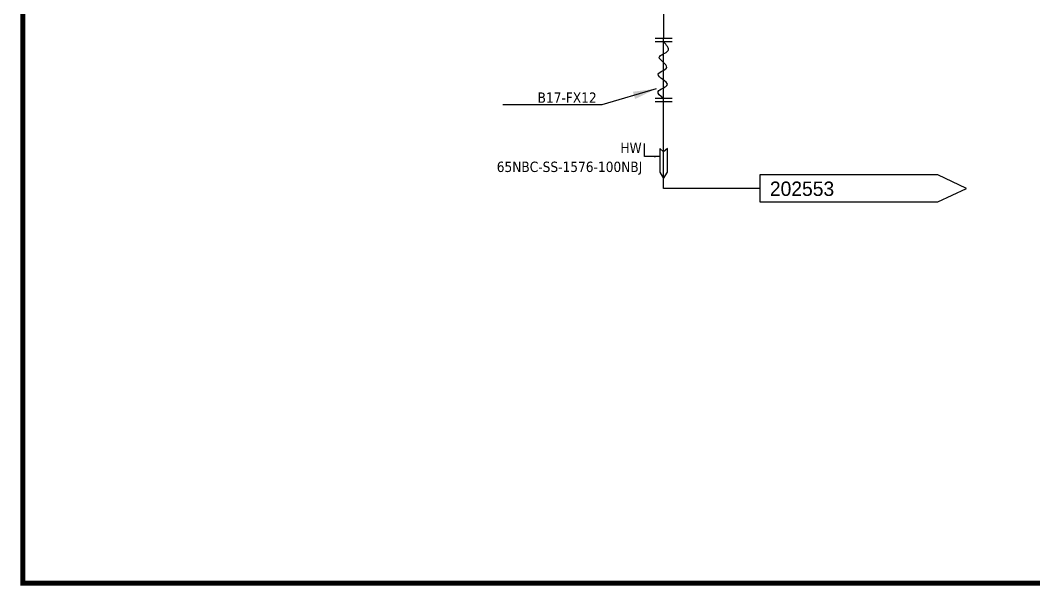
# Model space of a CAD drawing. Header units: millimetres. Extents: x -6314 to 11113, y -129 to 3675.
# Drawn here: x 285 to 1380, y 51 to 662 of the extents above; entities that cross this region are included whole.
import ezdxf

# ---------------------------------------------------------------- set-up
doc = ezdxf.new("R2010")
doc.units = ezdxf.units.MM
doc.layers.add('HW LINE', color=1, linetype='Continuous')
doc.layers.add('Reference', color=6, linetype='Continuous')
doc.layers.add('TITLE TEXT', color=7, linetype='Continuous', lineweight=20)
doc.dimstyles.new('ISO-25', dxfattribs={"dimtxt": 2.5, "dimasz": 2.5, "dimexe": 1.25, "dimexo": 0.625, "dimtad": 1, "dimtxsty": 'Standard', "dimcen": 2.5, "dimadec": 0, "dimazin": 0, "dimtfac": 1, "dimtmove": 0, "dimatfit": 3, "dimfxl": 1, "dimarcsym": 0})

msp = doc.modelspace()

# ---------------------------------------------------------------- linework, layer by layer
at = {"linetype": 'Continuous', "lineweight": -3}
for p, q in [((989.1, 642.8), (970.8, 642.8)), ((989.1, 639), (970.8, 639)), ((989.1, 577.8), (970.8, 577.8)), ((989.1, 574.1), (970.8, 574.1))]:
    msp.add_line(p, q, dxfattribs=at)
for p, q in [((979.9, 480.6), (979.9, 643)), ((1083.9, 480.6), (979.9, 480.6))]:
    msp.add_line(p, q)
msp.add_lwpolyline([(979.9, 732.8), (979.9, 643), (979.9, 643)])
msp.add_spline([(979.9, 577.8), (973.9, 585.4), (984.1, 592.8), (974.2, 604.1), (983.3, 611.4), (975.3, 622.4), (984.8, 629.6), (979.9, 639)], degree=3)
at = {"layer": 'HW LINE'}
msp.add_lwpolyline([(975.8, 498.3), (979.9, 491.4), (984, 498.3), (984, 523.7), (979.9, 520.2), (975.8, 523.7), (975.8, 498.3)], close=True, dxfattribs=at)
at = {"layer": 'Reference'}
msp.add_lwpolyline([(1276.4, 495.2), (1083.9, 495.2), (1083.9, 466.1), (1276.4, 466.1), (1307.2, 480.6)], close=True, dxfattribs=at)
at = {"layer": 'TITLE TEXT', "ltscale": 5, "const_width": 5.38}
msp.add_lwpolyline([(5403.4, 3672.2), (5403.4, 53.6), (287.3, 53.6), (287.3, 3672.2)], close=True, dxfattribs=at)

# ---------------------------------------------------------------- texts
at = {"char_height": 11.166, "width": 777.184}
for s, insert, attachment_point in [('{\\fTahoma|b0|i0|c0|p34;B17-FX12}', (907.6, 584.3), 3), ('{\\fTahoma|b0|i0|c0|p34;HW}', (956.2, 530), 3), ('\\pxt9;{\\fTahoma|b0|i0|c0|p34;65NBC-SS-1576-100NBJ}', (799.6, 509.5), 1)]:
    msp.add_mtext(s, dxfattribs=dict(at, insert=insert, attachment_point=attachment_point))
at = {"layer": 'Reference', "insert": (1094.8, 488), "char_height": 15.57, "attachment_point": 1}
msp.add_mtext_dynamic_manual_height_columns('202553', width=393.671, gutter_width=12.5, heights=[0], dxfattribs=at)

# ---------------------------------------------------------------- leaders
at = {"linetype": 'Continuous', "lineweight": -3}
msp.add_leader([(971.9, 588.3), (913, 570.8), (806.1, 570.8)], dimstyle='ISO-25', override={"dimscale": 10, "dimtad": 0}, dxfattribs=at)
at = {"layer": 'HW LINE'}
msp.add_leader([(975.8, 515.1), (959.4, 515.1), (959.4, 529)], dimstyle='ISO-25', override={"dimscale": 2.5, "dimgap": 0.625, "dimtad": 0}, dxfattribs=at)

doc.saveas('drawing.dxf')
